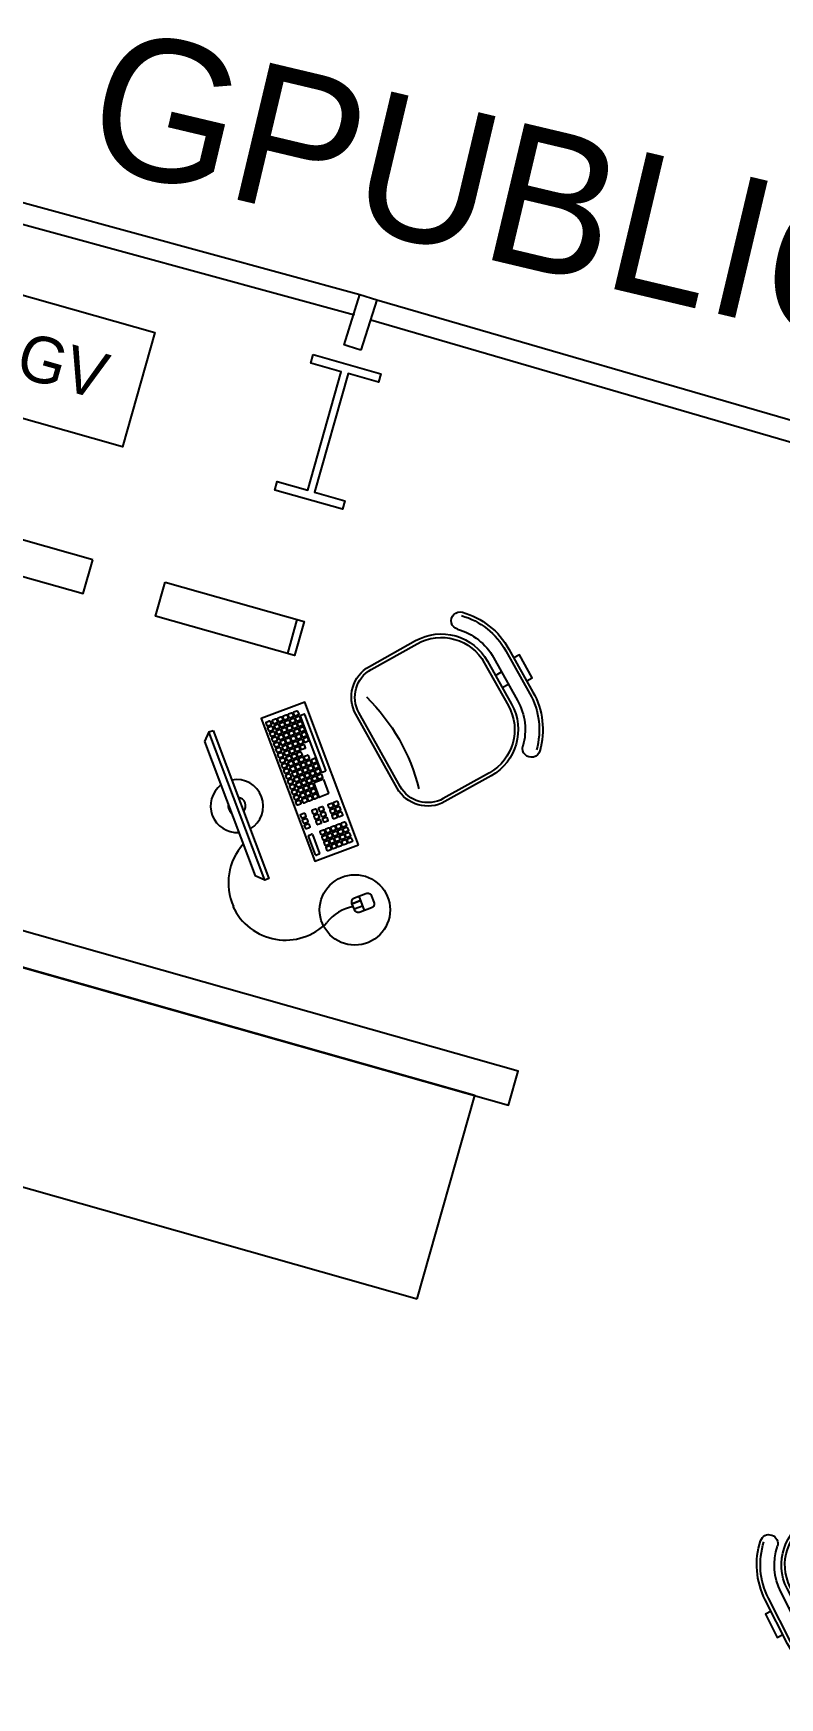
# Model space of a CAD drawing. Extents: x -1.7 to 87, y -33.6 to 19.
# Drawn here: x 38.847 to 40.967, y 10.394 to 15.122 of the extents above; entities that cross this region are included whole.
import ezdxf

# ---------------------------------------------------------------- set-up
doc = ezdxf.new("R2010")
doc.units = 0
for name, color, linetype in [('AR-ESQ', 2, 'Continuous'), ('AR-EST', 4, 'Continuous'), ('AR-MOB', 2, 'Continuous'), ('AR-TXT', 2, 'Continuous')]:
    doc.layers.add(name, color=color, linetype=linetype)
doc.styles.add('1-125', font='stylu.ttf', dxfattribs={"height": 0.2})

# ---------------------------------------------------------------- blocks, each defined once
blk = doc.blocks.new('CADEIRA-S')
at = {"color": 2}
for p, q in [((0.0718, 0.2686), (-0.0682, 0.2686)), ((0.0718, 0.2186), (-0.0682, 0.2186)), ((0.0718, 0.1986), (-0.0682, 0.1986)), ((-0.2182, 0.0486), (-0.2182, -0.1014)), ((0.2218, -0.1014), (0.2218, 0.0486)), ((-0.1182, -0.2014), (0.1218, -0.2014))]:
    blk.add_line(p, q, dxfattribs=at)
at = {"color": 1}
for p, q in [((0.0718, 0.2586), (-0.0682, 0.2586)), ((-0.0148, 0.1986), (-0.0149, 0.2186)), ((0.0252, 0.1986), (0.0251, 0.2186)), ((0.0718, 0.1886), (-0.0682, 0.1886)), ((-0.2082, 0.0486), (-0.2082, -0.1014)), ((0.2118, -0.1014), (0.2118, 0.0486)), ((-0.1182, -0.1914), (0.1218, -0.1914))]:
    blk.add_line(p, q, dxfattribs=at)
at = {"color": 2}
blk.add_lwpolyline([(-0.032, 0.2686), (-0.032, 0.2867), (0.0426, 0.2867), (0.0426, 0.2686)], dxfattribs=at)
for centre, radius, start, end in [((-0.0682, 0.0486), 0.22, 90, 135), ((0.0718, 0.0486), 0.22, 45, 90), ((-0.2061, 0.1864), 0.025, 135, 315), ((-0.0682, 0.0486), 0.15, 90, 180), ((-0.0682, 0.0486), 0.17, 90, 135), ((0.0718, 0.0486), 0.17, 45, 90), ((0.0718, 0.0486), 0.15, 0, 90), ((0.2097, 0.1864), 0.025, 225, 45), ((-0.1182, -0.1014), 0.1, 180, 270), ((0.1218, -0.1014), 0.1, 270, 0)]:
    blk.add_arc(centre, radius, start, end, dxfattribs=at)
at = {"color": 1}
for centre, radius, start, end in [((-0.0682, 0.0486), 0.21, 90, 135), ((0.0718, 0.0486), 0.21, 45, 90), ((-0.0682, 0.0486), 0.14, 90, 180), ((0.0718, 0.0486), 0.14, 0, 90), ((-0.1182, -0.1014), 0.09, 180, 270), ((-0.0052, -0.6823), 0.5534, 73.6911, 105.2491), ((0.1218, -0.1014), 0.09, 270, 0)]:
    blk.add_arc(centre, radius, start, end, dxfattribs=at)
blk = doc.blocks.new('CPU')
at = {"color": 1}
blk.add_line((1.1721, 1.0512), (1.1721, 0.9512), dxfattribs=at)
blk.add_lwpolyline([(0.7821, 0.9512), (1.1921, 0.9512), (1.1921, 1.0512), (0.7821, 1.0512)], close=True, dxfattribs=at)
blk = doc.blocks.new('estacao de trabalho 290 x 150')
at = {"color": 252}
for p, q in [((0.5718, 0.898), (0.5753, 0.9006)), ((0.681, 0.7663), (0.5804, 0.9024)), ((0.5808, 0.9046), (0.5882, 0.9101)), ((0.691, 0.7737), (0.5904, 0.9098)), ((0.6743, 0.7593), (0.6777, 0.7619)), ((0.6832, 0.7659), (0.6907, 0.7714)), ((0.6934, 0.6962), (0.669, 0.7293)), ((0.6693, 0.7315), (0.6898, 0.7467)), ((0.6921, 0.7463), (0.7165, 0.7132)), ((0.7162, 0.711), (0.6957, 0.6958)), ((0.7401, 0.6863), (0.7375, 0.6898)), ((0.7289, 0.5348), (0.6952, 0.5804)), ((0.6955, 0.5827), (0.7022, 0.5876)), ((0.7044, 0.5873), (0.7381, 0.5416)), ((0.7378, 0.5394), (0.7311, 0.5345))]:
    blk.add_line(p, q, dxfattribs=at)
at = {"color": 2}
for p, q in [((0.3423, 0.788), (0.3379, 0.7583)), ((0.3379, 0.7583), (0.5801, 0.4305)), ((0.6097, 0.426), (0.5801, 0.4305)), ((0.8666, 0.4291), (0.887, 0.4442)), ((0.887, 0.4442), (0.8666, 0.4291)), ((0.8758, 0.4167), (0.8962, 0.4318)), ((0.8789, 0.4551), (0.905, 0.4198))]:
    blk.add_line(p, q, dxfattribs=at)
for points in [[(0.8381, 0.5953), (0.5809, 0.9435), (0.4743, 0.8647), (0.7315, 0.5165)], [(-1.45, 0), (1.45, 0), (1.45, 0.1), (-1.45, 0.1)]]:
    blk.add_lwpolyline(points, close=True, dxfattribs=at)
at = {"color": 252}
for points in [[(0.546, 0.8988), (0.5529, 0.9039, -0.414214), (0.5556, 0.9035), (0.5607, 0.8966, -0.414214), (0.5603, 0.8939), (0.5533, 0.8888, -0.414214), (0.5507, 0.8892), (0.5456, 0.8962, -0.414214)], [(0.5588, 0.9083), (0.5658, 0.9134, -0.414214), (0.5684, 0.913), (0.5736, 0.9061, -0.414214), (0.5732, 0.9034), (0.5662, 0.8983, -0.414214), (0.5636, 0.8987), (0.5584, 0.9057, -0.414214)], [(0.5683, 0.8954), (0.5753, 0.9006, -0.414214), (0.5779, 0.9002), (0.5831, 0.8932, -0.414214), (0.5827, 0.8906), (0.5757, 0.8854, -0.414214), (0.5731, 0.8858), (0.5679, 0.8928, -0.414214)], [(0.4915, 0.8595), (0.4985, 0.8646, -0.414214), (0.5011, 0.8642), (0.5063, 0.8573, -0.414214), (0.5059, 0.8546), (0.4989, 0.8495, -0.414214), (0.4963, 0.8499), (0.4911, 0.8569, -0.414214)], [(0.501, 0.8466), (0.508, 0.8518, -0.414214), (0.5106, 0.8514), (0.5158, 0.8444, -0.414214), (0.5154, 0.8418), (0.5084, 0.8366, -0.414214), (0.5058, 0.837), (0.5006, 0.844, -0.414214)], [(0.5073, 0.8703), (0.5143, 0.8754, -0.414214), (0.5169, 0.875), (0.5221, 0.8681, -0.414214), (0.5217, 0.8654), (0.5147, 0.8603, -0.414214), (0.5121, 0.8607), (0.507, 0.8676, -0.414214)], [(0.5169, 0.8574), (0.5238, 0.8625, -0.414214), (0.5265, 0.8621), (0.5316, 0.8552, -0.414214), (0.5312, 0.8525), (0.5242, 0.8474, -0.414214), (0.5216, 0.8478), (0.5165, 0.8548, -0.414214)], [(0.5202, 0.8798), (0.5272, 0.8849, -0.414214), (0.5298, 0.8845), (0.535, 0.8776, -0.414214), (0.5346, 0.8749), (0.5276, 0.8698, -0.414214), (0.525, 0.8702), (0.5198, 0.8771, -0.414214)], [(0.5297, 0.8669), (0.5367, 0.8721, -0.414214), (0.5393, 0.8717), (0.5445, 0.8647, -0.414214), (0.5441, 0.8621), (0.5371, 0.8569, -0.414214), (0.5345, 0.8573), (0.5293, 0.8643, -0.414214)], [(0.5331, 0.8893), (0.54, 0.8944, -0.414214), (0.5427, 0.894), (0.5478, 0.8871, -0.414214), (0.5474, 0.8844), (0.5405, 0.8793, -0.414214), (0.5378, 0.8797), (0.5327, 0.8866, -0.414214)], [(0.5392, 0.854), (0.5462, 0.8592, -0.414214), (0.5488, 0.8588), (0.554, 0.8518, -0.414214), (0.5536, 0.8492), (0.5466, 0.844, -0.414214), (0.544, 0.8444), (0.5388, 0.8514, -0.414214)], [(0.5426, 0.8764), (0.5495, 0.8816, -0.414214), (0.5522, 0.8812), (0.5573, 0.8742, -0.414214), (0.5569, 0.8716), (0.55, 0.8664, -0.414214), (0.5473, 0.8668), (0.5422, 0.8738, -0.414214)], [(0.5521, 0.8636), (0.5591, 0.8687, -0.414214), (0.5617, 0.8683), (0.5668, 0.8613, -0.414214), (0.5664, 0.8587), (0.5595, 0.8536, -0.414214), (0.5568, 0.8539), (0.5517, 0.8609, -0.414214)], [(0.5555, 0.8859), (0.5624, 0.8911, -0.414214), (0.5651, 0.8907), (0.5702, 0.8837, -0.414214), (0.5698, 0.8811), (0.5629, 0.8759, -0.414214), (0.5602, 0.8763), (0.5551, 0.8833, -0.414214)], [(0.5616, 0.8507), (0.5686, 0.8558, -0.414214), (0.5712, 0.8554), (0.5763, 0.8485, -0.414214), (0.5759, 0.8458), (0.569, 0.8407, -0.414214), (0.5663, 0.8411), (0.5612, 0.848, -0.414214)], [(0.565, 0.8731), (0.5719, 0.8782, -0.414214), (0.5746, 0.8778), (0.5797, 0.8708, -0.414214), (0.5793, 0.8682), (0.5724, 0.8631, -0.414214), (0.5697, 0.8635), (0.5646, 0.8704, -0.414214)], [(0.5745, 0.8602), (0.5814, 0.8653, -0.414214), (0.5841, 0.8649), (0.5892, 0.858, -0.414214), (0.5888, 0.8553), (0.5819, 0.8502, -0.414214), (0.5792, 0.8506), (0.5741, 0.8575, -0.414214)], [(0.5778, 0.8826), (0.5848, 0.8877, -0.414214), (0.5874, 0.8873), (0.5926, 0.8804, -0.414214), (0.5922, 0.8777), (0.5852, 0.8726, -0.414214), (0.5826, 0.873), (0.5774, 0.8799, -0.414214)], [(0.584, 0.8473), (0.5909, 0.8525, -0.414214), (0.5936, 0.8521), (0.5987, 0.8451, -0.414214), (0.5983, 0.8425), (0.5914, 0.8373, -0.414214), (0.5887, 0.8377), (0.5836, 0.8447, -0.414214)], [(0.5873, 0.8697), (0.5943, 0.8748, -0.414214), (0.5969, 0.8744), (0.6021, 0.8675, -0.414214), (0.6017, 0.8648), (0.5947, 0.8597, -0.414214), (0.5921, 0.8601), (0.5869, 0.8671, -0.414214)], [(0.5969, 0.8568), (0.6038, 0.862, -0.414214), (0.6065, 0.8616), (0.6116, 0.8546, -0.414214), (0.6112, 0.852), (0.6042, 0.8468, -0.414214), (0.6016, 0.8472), (0.5965, 0.8542, -0.414214)], [(0.5105, 0.8338), (0.5175, 0.8389, -0.414214), (0.5201, 0.8385), (0.5253, 0.8315, -0.414214), (0.5249, 0.8289), (0.5179, 0.8238, -0.414214), (0.5153, 0.8242), (0.5101, 0.8311, -0.414214)], [(0.52, 0.8209), (0.527, 0.826, -0.414214), (0.5296, 0.8256), (0.5348, 0.8187, -0.414214), (0.5344, 0.816), (0.5274, 0.8109, -0.414214), (0.5248, 0.8113), (0.5196, 0.8182, -0.414214)], [(0.5264, 0.8445), (0.5333, 0.8497, -0.414214), (0.536, 0.8493), (0.5411, 0.8423, -0.414214), (0.5407, 0.8397), (0.5338, 0.8345, -0.414214), (0.5311, 0.8349), (0.526, 0.8419, -0.414214)], [(0.5295, 0.808), (0.5365, 0.8132, -0.414214), (0.5391, 0.8128), (0.5443, 0.8058, -0.414214), (0.5439, 0.8032), (0.5369, 0.798, -0.414214), (0.5343, 0.7984), (0.5292, 0.8054, -0.414214)], [(0.5359, 0.8317), (0.5428, 0.8368, -0.414214), (0.5455, 0.8364), (0.5506, 0.8295, -0.414214), (0.5502, 0.8268), (0.5433, 0.8217, -0.414214), (0.5406, 0.8221), (0.5355, 0.829, -0.414214)], [(0.5454, 0.8188), (0.5523, 0.8239, -0.414214), (0.555, 0.8235), (0.5601, 0.8166, -0.414214), (0.5597, 0.8139), (0.5528, 0.8088, -0.414214), (0.5501, 0.8092), (0.545, 0.8162, -0.414214)], [(0.5487, 0.8412), (0.5557, 0.8463, -0.414214), (0.5583, 0.8459), (0.5635, 0.839, -0.414214), (0.5631, 0.8363), (0.5561, 0.8312, -0.414214), (0.5535, 0.8316), (0.5483, 0.8385, -0.414214)], [(0.5549, 0.8059), (0.5618, 0.8111, -0.414214), (0.5645, 0.8107), (0.5696, 0.8037, -0.414214), (0.5692, 0.8011), (0.5623, 0.7959, -0.414214), (0.5596, 0.7963), (0.5545, 0.8033, -0.414214)], [(0.5582, 0.8283), (0.5652, 0.8334, -0.414214), (0.5678, 0.833), (0.573, 0.8261, -0.414214), (0.5726, 0.8234), (0.5656, 0.8183, -0.414214), (0.563, 0.8187), (0.5578, 0.8257, -0.414214)], [(0.5678, 0.8154), (0.5747, 0.8206, -0.414214), (0.5774, 0.8202), (0.5825, 0.8132, -0.414214), (0.5821, 0.8106), (0.5751, 0.8054, -0.414214), (0.5725, 0.8058), (0.5674, 0.8128, -0.414214)], [(0.5711, 0.8378), (0.5781, 0.843, -0.414214), (0.5807, 0.8426), (0.5859, 0.8356, -0.414214), (0.5855, 0.833), (0.5785, 0.8278, -0.414214), (0.5759, 0.8282), (0.5707, 0.8352, -0.414214)], [(0.5773, 0.8026), (0.5842, 0.8077, -0.414214), (0.5869, 0.8073), (0.592, 0.8004, -0.414214), (0.5916, 0.7977), (0.5846, 0.7926, -0.414214), (0.582, 0.793), (0.5769, 0.7999, -0.414214)], [(0.5806, 0.8249), (0.5876, 0.8301, -0.414214), (0.5902, 0.8297), (0.5954, 0.8227, -0.414214), (0.595, 0.8201), (0.588, 0.8149, -0.414214), (0.5854, 0.8153), (0.5802, 0.8223, -0.414214)], [(0.5901, 0.8121), (0.5971, 0.8172, -0.414214), (0.5997, 0.8168), (0.6049, 0.8099, -0.414214), (0.6045, 0.8072), (0.5975, 0.8021, -0.414214), (0.5949, 0.8025), (0.5897, 0.8094, -0.414214)], [(0.5935, 0.8345), (0.6004, 0.8396, -0.414214), (0.6031, 0.8392), (0.6082, 0.8322, -0.414214), (0.6078, 0.8296), (0.6009, 0.8245, -0.414214), (0.5982, 0.8249), (0.5931, 0.8318, -0.414214)], [(0.5996, 0.7992), (0.6066, 0.8043, -0.414214), (0.6092, 0.8039), (0.6144, 0.797, -0.414214), (0.614, 0.7943), (0.607, 0.7892, -0.414214), (0.6044, 0.7896), (0.5992, 0.7966, -0.414214)], [(0.603, 0.8216), (0.61, 0.8267, -0.414214), (0.6126, 0.8263), (0.6177, 0.8194, -0.414214), (0.6173, 0.8167), (0.6104, 0.8116, -0.414214), (0.6077, 0.812), (0.6026, 0.8189, -0.414214)], [(0.6064, 0.844), (0.6133, 0.8491, -0.414214), (0.616, 0.8487), (0.6211, 0.8417, -0.414214), (0.6207, 0.8391), (0.6137, 0.834, -0.414214), (0.6111, 0.8344), (0.606, 0.8413, -0.414214)], [(0.5391, 0.7952), (0.546, 0.8003, -0.414214), (0.5487, 0.7999), (0.5538, 0.7929, -0.414214), (0.5534, 0.7903), (0.5464, 0.7852, -0.414214), (0.5438, 0.7856), (0.5387, 0.7925, -0.414214)], [(0.5486, 0.7823), (0.5555, 0.7874, -0.414214), (0.5582, 0.787), (0.5633, 0.7801, -0.414214), (0.5629, 0.7774), (0.556, 0.7723, -0.414214), (0.5533, 0.7727), (0.5482, 0.7796, -0.414214)], [(0.5581, 0.7694), (0.565, 0.7746, -0.414214), (0.5677, 0.7742), (0.5728, 0.7672, -0.414214), (0.5724, 0.7646), (0.5655, 0.7594, -0.414214), (0.5628, 0.7598), (0.5577, 0.7668, -0.414214)], [(0.5644, 0.7931), (0.5713, 0.7982, -0.414214), (0.574, 0.7978), (0.5791, 0.7908, -0.414214), (0.5787, 0.7882), (0.5718, 0.7831, -0.414214), (0.5691, 0.7835), (0.564, 0.7904, -0.414214)], [(0.5676, 0.7566), (0.5745, 0.7617, -0.414214), (0.5772, 0.7613), (0.5823, 0.7543, -0.414214), (0.5819, 0.7517), (0.575, 0.7465, -0.414214), (0.5723, 0.7469), (0.5672, 0.7539, -0.414214)], [(0.5739, 0.7802), (0.5809, 0.7853, -0.414214), (0.5835, 0.7849), (0.5886, 0.778, -0.414214), (0.5882, 0.7753), (0.5813, 0.7702, -0.414214), (0.5786, 0.7706), (0.5735, 0.7775, -0.414214)], [(0.5834, 0.7673), (0.5904, 0.7725, -0.414214), (0.593, 0.7721), (0.5981, 0.7651, -0.414214), (0.5977, 0.7625), (0.5908, 0.7573, -0.414214), (0.5881, 0.7577), (0.583, 0.7647, -0.414214)], [(0.5868, 0.7897), (0.5937, 0.7948, -0.414214), (0.5964, 0.7944), (0.6015, 0.7875, -0.414214), (0.6011, 0.7848), (0.5942, 0.7797, -0.414214), (0.5915, 0.7801), (0.5864, 0.7871, -0.414214)], [(0.5929, 0.7545), (0.5999, 0.7596, -0.414214), (0.6025, 0.7592), (0.6077, 0.7522, -0.414214), (0.6073, 0.7496), (0.6003, 0.7445, -0.414214), (0.5977, 0.7449), (0.5925, 0.7518, -0.414214)], [(0.5963, 0.7768), (0.6032, 0.782, -0.414214), (0.6059, 0.7816), (0.611, 0.7746, -0.414214), (0.6106, 0.772), (0.6037, 0.7668, -0.414214), (0.601, 0.7672), (0.5959, 0.7742, -0.414214)], [(0.6058, 0.764), (0.6127, 0.7691, -0.414214), (0.6154, 0.7687), (0.6205, 0.7617, -0.414214), (0.6201, 0.7591), (0.6132, 0.754, -0.414214), (0.6105, 0.7544), (0.6054, 0.7613, -0.414214)], [(0.6091, 0.7863), (0.6161, 0.7915, -0.414214), (0.6187, 0.7911), (0.6239, 0.7841, -0.414214), (0.6235, 0.7815), (0.6165, 0.7763, -0.414214), (0.6139, 0.7767), (0.6087, 0.7837, -0.414214)], [(0.6153, 0.7511), (0.6222, 0.7562, -0.414214), (0.6249, 0.7558), (0.63, 0.7489, -0.414214), (0.6296, 0.7462), (0.6227, 0.7411, -0.414214), (0.62, 0.7415), (0.6149, 0.7484, -0.414214)], [(0.6187, 0.7735), (0.6256, 0.7786, -0.414214), (0.6283, 0.7782), (0.6334, 0.7713, -0.414214), (0.633, 0.7686), (0.626, 0.7635, -0.414214), (0.6234, 0.7639), (0.6183, 0.7708, -0.414214)], [(0.622, 0.7958), (0.629, 0.801, -0.414214), (0.6316, 0.8006), (0.6368, 0.7936, -0.414214), (0.6364, 0.791), (0.6294, 0.7858, -0.414214), (0.6268, 0.7862), (0.6216, 0.7932, -0.414214)], [(0.6282, 0.7606), (0.6351, 0.7657, -0.414214), (0.6378, 0.7653), (0.6429, 0.7584, -0.414214), (0.6425, 0.7557), (0.6355, 0.7506, -0.414214), (0.6329, 0.751), (0.6278, 0.758, -0.414214)], [(0.6315, 0.783), (0.6385, 0.7881, -0.414214), (0.6411, 0.7877), (0.6463, 0.7808, -0.414214), (0.6459, 0.7781), (0.6389, 0.773, -0.414214), (0.6363, 0.7734), (0.6311, 0.7803, -0.414214)], [(0.641, 0.7701), (0.648, 0.7752, -0.414214), (0.6506, 0.7748), (0.6558, 0.7679, -0.414214), (0.6554, 0.7652), (0.6484, 0.7601, -0.414214), (0.6458, 0.7605), (0.6406, 0.7675, -0.414214)], [(0.6444, 0.7925), (0.6513, 0.7976, -0.414214), (0.654, 0.7972), (0.6591, 0.7903, -0.414214), (0.6587, 0.7876), (0.6518, 0.7825, -0.414214), (0.6491, 0.7829), (0.644, 0.7898, -0.414214)], [(0.6505, 0.7572), (0.6575, 0.7624, -0.414214), (0.6601, 0.762), (0.6653, 0.755, -0.414214), (0.6649, 0.7524), (0.6579, 0.7472, -0.414214), (0.6553, 0.7476), (0.6501, 0.7546, -0.414214)], [(0.6539, 0.7796), (0.6608, 0.7848, -0.414214), (0.6635, 0.7844), (0.6686, 0.7774, -0.414214), (0.6682, 0.7748), (0.6613, 0.7696, -0.414214), (0.6586, 0.77), (0.6535, 0.777, -0.414214)], [(0.6634, 0.7667), (0.6704, 0.7719, -0.414214), (0.673, 0.7715), (0.6781, 0.7645, -0.414214), (0.6777, 0.7619), (0.6708, 0.7567, -0.414214), (0.6681, 0.7571), (0.663, 0.7641, -0.414214)], [(0.6729, 0.7539), (0.6799, 0.759, -0.414214), (0.6825, 0.7586), (0.6877, 0.7517, -0.414214), (0.6873, 0.749), (0.6803, 0.7439, -0.414214), (0.6777, 0.7443), (0.6725, 0.7512, -0.414214)], [(0.5771, 0.7437), (0.584, 0.7488, -0.414214), (0.5867, 0.7484), (0.5918, 0.7415, -0.414214), (0.5914, 0.7388), (0.5845, 0.7337, -0.414214), (0.5818, 0.7341), (0.5767, 0.741, -0.414214)], [(0.5866, 0.7308), (0.5935, 0.7359, -0.414214), (0.5962, 0.7356), (0.6013, 0.7286, -0.414214), (0.6009, 0.7259), (0.594, 0.7208, -0.414214), (0.5913, 0.7212), (0.5862, 0.7282, -0.414214)], [(0.5961, 0.7179), (0.6031, 0.7231, -0.414214), (0.6057, 0.7227), (0.6108, 0.7157, -0.414214), (0.6104, 0.7131), (0.6035, 0.7079, -0.414214), (0.6008, 0.7083), (0.5957, 0.7153, -0.414214)], [(0.6024, 0.7416), (0.6094, 0.7467, -0.414214), (0.612, 0.7463), (0.6172, 0.7394, -0.414214), (0.6168, 0.7367), (0.6098, 0.7316, -0.414214), (0.6072, 0.732), (0.602, 0.7389, -0.414214)], [(0.6056, 0.7051), (0.6126, 0.7102, -0.414214), (0.6152, 0.7098), (0.6203, 0.7029, -0.414214), (0.6199, 0.7002), (0.613, 0.6951, -0.414214), (0.6103, 0.6955), (0.6052, 0.7024, -0.414214)], [(0.6119, 0.7287), (0.6189, 0.7339, -0.414214), (0.6215, 0.7335), (0.6267, 0.7265, -0.414214), (0.6263, 0.7239), (0.6193, 0.7187, -0.414214), (0.6167, 0.7191), (0.6115, 0.7261, -0.414214)], [(0.6214, 0.7158), (0.6284, 0.721, -0.414214), (0.631, 0.7206), (0.6362, 0.7136, -0.414214), (0.6358, 0.711), (0.6288, 0.7058, -0.414214), (0.6262, 0.7062), (0.621, 0.7132, -0.414214)], [(0.6248, 0.7382), (0.6317, 0.7434, -0.414214), (0.6344, 0.743), (0.6395, 0.736, -0.414214), (0.6391, 0.7334), (0.6322, 0.7282, -0.414214), (0.6295, 0.7286), (0.6244, 0.7356, -0.414214)], [(0.6343, 0.7254), (0.6413, 0.7305, -0.414214), (0.6439, 0.7301), (0.649, 0.7231, -0.414214), (0.6486, 0.7205), (0.6417, 0.7154, -0.414214), (0.639, 0.7158), (0.6339, 0.7227, -0.414214)], [(0.6377, 0.7477), (0.6446, 0.7529, -0.414214), (0.6473, 0.7525), (0.6524, 0.7455, -0.414214), (0.652, 0.7429), (0.6451, 0.7377, -0.414214), (0.6424, 0.7381), (0.6373, 0.7451, -0.414214)], [(0.6438, 0.7125), (0.6508, 0.7176, -0.414214), (0.6534, 0.7172), (0.6586, 0.7103, -0.414214), (0.6582, 0.7076), (0.6512, 0.7025, -0.414214), (0.6486, 0.7029), (0.6434, 0.7098, -0.414214)], [(0.6472, 0.7349), (0.6541, 0.74, -0.414214), (0.6568, 0.7396), (0.6619, 0.7326, -0.414214), (0.6615, 0.73), (0.6546, 0.7249, -0.414214), (0.6519, 0.7253), (0.6468, 0.7322, -0.414214)], [(0.6567, 0.722), (0.6636, 0.7271, -0.414214), (0.6663, 0.7267), (0.6714, 0.7198, -0.414214), (0.671, 0.7171), (0.6641, 0.712, -0.414214), (0.6614, 0.7124), (0.6563, 0.7193, -0.414214)], [(0.66, 0.7444), (0.667, 0.7495, -0.414214), (0.6696, 0.7491), (0.6748, 0.7422, -0.414214), (0.6744, 0.7395), (0.6674, 0.7344, -0.414214), (0.6648, 0.7348), (0.6596, 0.7417, -0.414214)], [(0.6662, 0.7091), (0.6731, 0.7143, -0.414214), (0.6758, 0.7139), (0.6809, 0.7069, -0.414214), (0.6805, 0.7043), (0.6736, 0.6991, -0.414214), (0.6709, 0.6995), (0.6658, 0.7065, -0.414214)], [(0.6151, 0.6922), (0.6221, 0.6973, -0.414214), (0.6247, 0.6969), (0.6299, 0.69, -0.414214), (0.6295, 0.6873), (0.6225, 0.6822, -0.414214), (0.6199, 0.6826), (0.6147, 0.6896, -0.414214)], [(0.6246, 0.6793), (0.6316, 0.6845, -0.414214), (0.6342, 0.6841), (0.6394, 0.6771, -0.414214), (0.639, 0.6745), (0.632, 0.6693, -0.414214), (0.6294, 0.6697), (0.6242, 0.6767, -0.414214)], [(0.6309, 0.703), (0.6379, 0.7081, -0.414214), (0.6405, 0.7077), (0.6457, 0.7008, -0.414214), (0.6453, 0.6981), (0.6383, 0.693, -0.414214), (0.6357, 0.6934), (0.6305, 0.7003, -0.414214)], [(0.6341, 0.6665), (0.6411, 0.6716, -0.414214), (0.6437, 0.6712), (0.6489, 0.6643, -0.414214), (0.6485, 0.6616), (0.6415, 0.6565, -0.414214), (0.6389, 0.6569), (0.6337, 0.6638, -0.414214)], [(0.6405, 0.6901), (0.6474, 0.6952, -0.414214), (0.65, 0.6948), (0.6552, 0.6879, -0.414214), (0.6548, 0.6852), (0.6478, 0.6801, -0.414214), (0.6452, 0.6805), (0.6401, 0.6875, -0.414214)], [(0.65, 0.6772), (0.6569, 0.6824, -0.414214), (0.6596, 0.682), (0.6647, 0.675, -0.414214), (0.6643, 0.6724), (0.6573, 0.6672, -0.414214), (0.6547, 0.6676), (0.6496, 0.6746, -0.414214)], [(0.6533, 0.6996), (0.6603, 0.7048, -0.414214), (0.6629, 0.7044), (0.6681, 0.6974, -0.414214), (0.6677, 0.6948), (0.6607, 0.6896, -0.414214), (0.6581, 0.69), (0.6529, 0.697, -0.414214)], [(0.6628, 0.6867), (0.6698, 0.6919, -0.414214), (0.6724, 0.6915), (0.6776, 0.6845, -0.414214), (0.6772, 0.6819), (0.6702, 0.6767, -0.414214), (0.6676, 0.6771), (0.6624, 0.6841, -0.414214)], [(0.6757, 0.6963), (0.6826, 0.7014, -0.414214), (0.6853, 0.701), (0.6904, 0.694, -0.414214), (0.69, 0.6914), (0.6831, 0.6863, -0.414214), (0.6804, 0.6867), (0.6753, 0.6936, -0.414214)], [(0.7021, 0.6664), (0.7091, 0.6715, -0.414214), (0.7117, 0.6711), (0.7169, 0.6641, -0.414214), (0.7165, 0.6615), (0.7095, 0.6564, -0.414214), (0.7069, 0.6568), (0.7017, 0.6637, -0.414214)], [(0.725, 0.6829), (0.732, 0.6881, -0.414214), (0.7346, 0.6877), (0.7398, 0.6807, -0.414214), (0.7394, 0.6781), (0.7324, 0.6729, -0.414214), (0.7298, 0.6733), (0.7246, 0.6803, -0.414214)], [(0.7345, 0.6701), (0.7415, 0.6752, -0.414214), (0.7441, 0.6748), (0.7493, 0.6678, -0.414214), (0.7489, 0.6652), (0.7419, 0.6601, -0.414214), (0.7393, 0.6605), (0.7341, 0.6674, -0.414214)], [(0.7379, 0.6924), (0.7448, 0.6976, -0.414214), (0.7475, 0.6972), (0.7526, 0.6902, -0.414214), (0.7522, 0.6876), (0.7453, 0.6824, -0.414214), (0.7426, 0.6828), (0.7375, 0.6898, -0.414214)], [(0.744, 0.6572), (0.751, 0.6623, -0.414214), (0.7536, 0.6619), (0.7588, 0.655, -0.414214), (0.7584, 0.6523), (0.7514, 0.6472, -0.414214), (0.7488, 0.6476), (0.7436, 0.6545, -0.414214)], [(0.7474, 0.6796), (0.7544, 0.6847, -0.414214), (0.757, 0.6843), (0.7621, 0.6773, -0.414214), (0.7617, 0.6747), (0.7548, 0.6696, -0.414214), (0.7521, 0.67), (0.747, 0.6769, -0.414214)], [(0.7569, 0.6667), (0.7639, 0.6718, -0.414214), (0.7665, 0.6714), (0.7716, 0.6645, -0.414214), (0.7713, 0.6618), (0.7643, 0.6567, -0.414214), (0.7617, 0.6571), (0.7565, 0.664, -0.414214)], [(0.6575, 0.6343), (0.6645, 0.6395, -0.414214), (0.6671, 0.6391), (0.6723, 0.6321, -0.414214), (0.6719, 0.6295), (0.6649, 0.6243, -0.414214), (0.6623, 0.6247), (0.6571, 0.6317, -0.414214)], [(0.667, 0.6215), (0.674, 0.6266, -0.414214), (0.6766, 0.6262), (0.6818, 0.6192, -0.414214), (0.6814, 0.6166), (0.6744, 0.6115, -0.414214), (0.6718, 0.6119), (0.6666, 0.6188, -0.414214)], [(0.6857, 0.6548), (0.6927, 0.6599, -0.414214), (0.6953, 0.6595), (0.7004, 0.6525, -0.414214), (0.7, 0.6499), (0.6931, 0.6448, -0.414214), (0.6904, 0.6451), (0.6853, 0.6521, -0.414214)], [(0.6952, 0.6419), (0.7022, 0.647, -0.414214), (0.7048, 0.6466), (0.7099, 0.6397, -0.414214), (0.7095, 0.637), (0.7026, 0.6319, -0.414214), (0.6999, 0.6323), (0.6948, 0.6392, -0.414214)], [(0.7047, 0.629), (0.7117, 0.6342, -0.414214), (0.7143, 0.6338), (0.7195, 0.6268, -0.414214), (0.7191, 0.6242), (0.7121, 0.619, -0.414214), (0.7095, 0.6194), (0.7043, 0.6264, -0.414214)], [(0.7116, 0.6535), (0.7186, 0.6586, -0.414214), (0.7212, 0.6582), (0.7264, 0.6513, -0.414214), (0.726, 0.6486), (0.719, 0.6435, -0.414214), (0.7164, 0.6439), (0.7112, 0.6508, -0.414214)], [(0.7211, 0.6406), (0.7281, 0.6458, -0.414214), (0.7307, 0.6454), (0.7359, 0.6384, -0.414214), (0.7355, 0.6358), (0.7285, 0.6306, -0.414214), (0.7259, 0.631), (0.7207, 0.638, -0.414214)], [(0.7366, 0.6133), (0.7436, 0.6185, -0.414214), (0.7462, 0.6181), (0.7514, 0.6111, -0.414214), (0.751, 0.6085), (0.744, 0.6033, -0.414214), (0.7414, 0.6037), (0.7362, 0.6107, -0.414214)], [(0.7495, 0.6228), (0.7564, 0.628, -0.414214), (0.7591, 0.6276), (0.7642, 0.6206, -0.414214), (0.7638, 0.618), (0.7569, 0.6128, -0.414214), (0.7542, 0.6132), (0.7491, 0.6202, -0.414214)], [(0.759, 0.61), (0.766, 0.6151, -0.414214), (0.7686, 0.6147), (0.7737, 0.6077, -0.414214), (0.7733, 0.6051), (0.7664, 0.6, -0.414214), (0.7637, 0.6004), (0.7586, 0.6073, -0.414214)], [(0.7624, 0.6323), (0.7693, 0.6375, -0.414214), (0.772, 0.6371), (0.7771, 0.6301, -0.414214), (0.7767, 0.6275), (0.7698, 0.6223, -0.414214), (0.7671, 0.6227), (0.762, 0.6297, -0.414214)], [(0.7719, 0.6195), (0.7788, 0.6246, -0.414214), (0.7815, 0.6242), (0.7866, 0.6173, -0.414214), (0.7862, 0.6146), (0.7793, 0.6095, -0.414214), (0.7766, 0.6099), (0.7715, 0.6168, -0.414214)], [(0.7752, 0.6418), (0.7822, 0.647, -0.414214), (0.7848, 0.6466), (0.79, 0.6396, -0.414214), (0.7896, 0.637), (0.7826, 0.6318, -0.414214), (0.78, 0.6322), (0.7748, 0.6392, -0.414214)], [(0.7847, 0.629), (0.7917, 0.6341, -0.414214), (0.7943, 0.6337), (0.7995, 0.6268, -0.414214), (0.7991, 0.6241), (0.7921, 0.619, -0.414214), (0.7895, 0.6194), (0.7843, 0.6263, -0.414214)], [(0.7942, 0.6161), (0.8012, 0.6212, -0.414214), (0.8038, 0.6208), (0.809, 0.6139, -0.414214), (0.8086, 0.6112), (0.8016, 0.6061, -0.414214), (0.799, 0.6065), (0.7938, 0.6135, -0.414214)], [(0.6766, 0.6086), (0.6835, 0.6137, -0.414214), (0.6862, 0.6133), (0.6913, 0.6064, -0.414214), (0.6909, 0.6037), (0.6839, 0.5986, -0.414214), (0.6813, 0.599), (0.6762, 0.6059, -0.414214)], [(0.7238, 0.6038), (0.7307, 0.609, -0.414214), (0.7334, 0.6086), (0.7385, 0.6016, -0.414214), (0.7381, 0.599), (0.7311, 0.5938, -0.414214), (0.7285, 0.5942), (0.7234, 0.6012, -0.414214)], [(0.7333, 0.5909), (0.7402, 0.5961, -0.414214), (0.7429, 0.5957), (0.748, 0.5887, -0.414214), (0.7476, 0.5861), (0.7407, 0.5809, -0.414214), (0.738, 0.5813), (0.7329, 0.5883, -0.414214)], [(0.7428, 0.5781), (0.7497, 0.5832, -0.414214), (0.7524, 0.5828), (0.7575, 0.5759, -0.414214), (0.7571, 0.5732), (0.7502, 0.5681, -0.414214), (0.7475, 0.5685), (0.7424, 0.5754, -0.414214)], [(0.7461, 0.6005), (0.7531, 0.6056, -0.414214), (0.7557, 0.6052), (0.7609, 0.5982, -0.414214), (0.7605, 0.5956), (0.7535, 0.5905, -0.414214), (0.7509, 0.5909), (0.7457, 0.5978, -0.414214)], [(0.7523, 0.5652), (0.7592, 0.5703, -0.414214), (0.7619, 0.5699), (0.767, 0.563, -0.414214), (0.7666, 0.5603), (0.7597, 0.5552, -0.414214), (0.757, 0.5556), (0.7519, 0.5626, -0.414214)], [(0.7556, 0.5876), (0.7626, 0.5927, -0.414214), (0.7652, 0.5923), (0.7704, 0.5854, -0.414214), (0.77, 0.5827), (0.763, 0.5776, -0.414214), (0.7604, 0.578), (0.7552, 0.5849, -0.414214)], [(0.7651, 0.5747), (0.7721, 0.5799, -0.414214), (0.7747, 0.5795), (0.7799, 0.5725, -0.414214), (0.7795, 0.5699), (0.7725, 0.5647, -0.414214), (0.7699, 0.5651), (0.7647, 0.5721, -0.414214)], [(0.7685, 0.5971), (0.7755, 0.6022, -0.414214), (0.7781, 0.6018), (0.7832, 0.5949, -0.414214), (0.7828, 0.5922), (0.7759, 0.5871, -0.414214), (0.7732, 0.5875), (0.7681, 0.5944, -0.414214)], [(0.778, 0.5842), (0.785, 0.5894, -0.414214), (0.7876, 0.589), (0.7928, 0.582, -0.414214), (0.7924, 0.5794), (0.7854, 0.5742, -0.414214), (0.7828, 0.5746), (0.7776, 0.5816, -0.414214)], [(0.7814, 0.6066), (0.7883, 0.6117, -0.414214), (0.791, 0.6113), (0.7961, 0.6044, -0.414214), (0.7957, 0.6017), (0.7888, 0.5966, -0.414214), (0.7861, 0.597), (0.781, 0.604, -0.414214)], [(0.7909, 0.5937), (0.7978, 0.5989, -0.414214), (0.8005, 0.5985), (0.8056, 0.5915, -0.414214), (0.8052, 0.5889), (0.7983, 0.5837, -0.414214), (0.7956, 0.5841), (0.7905, 0.5911, -0.414214)], [(0.8038, 0.6032), (0.8107, 0.6084, -0.414214), (0.8134, 0.608), (0.8185, 0.601, -0.414214), (0.8181, 0.5984), (0.8111, 0.5932, -0.414214), (0.8085, 0.5936), (0.8034, 0.6006, -0.414214)]]:
    blk.add_lwpolyline(points, format="xyb", close=True, dxfattribs=at)
at = {"color": 1}
blk.add_lwpolyline([(0.3524, 0.7954), (0.6198, 0.4335), (0.6097, 0.426), (0.3423, 0.788)], close=True, dxfattribs=at)
at = {"color": 2}
blk.add_lwpolyline([(0.925, 0.4502, -0.414214), (0.9224, 0.4327), (0.8947, 0.4122, -0.414214), (0.8772, 0.4148), (0.8659, 0.43, -0.414214), (0.8686, 0.4475), (0.8963, 0.468, -0.414214), (0.9138, 0.4654)], format="xyb", close=True, dxfattribs=at)
at = {"color": 1}
blk.add_circle((0.8788, 0.4144), 0.1, dxfattribs=at)
at = {"color": 252}
for centre, start, end in [((0.5817, 0.9033), 126.456, 216.456), ((0.5891, 0.9088), 36.456, 126.456), ((0.6823, 0.7672), 216.456, 306.456), ((0.6897, 0.7727), 306.456, 36.456), ((0.6703, 0.7302), 126.456, 216.456), ((0.6908, 0.7454), 36.456, 126.456), ((0.7153, 0.7123), 306.456, 36.456), ((0.6947, 0.6971), 216.456, 306.456), ((0.6965, 0.5814), 126.456, 216.456), ((0.7031, 0.5863), 36.456, 126.456), ((0.7302, 0.5358), 216.456, 306.456), ((0.7368, 0.5407), 306.456, 36.456)]:
    blk.add_arc(centre, 0.0016, start, end, dxfattribs=at)
at = {"color": 1}
for radius, start, end in [(0.075, 316.0501, 116.862), (0.075, 142.886, 290.0261), (0.025, 336.456, 96.456), (0.025, 184.508, 248.4041)]:
    blk.add_arc((0.476, 0.607), radius, start, end, dxfattribs=at)
at = {"color": 2}
for centre, radius, start, end in [((0.6697, 0.4348), 0.1637, 153.5955, 219.8736), ((0.9266, 0.3121), 0.1233, 116.5016, 158.0859), ((0.6679, 0.436), 0.164, 220.341, 331.6287)]:
    blk.add_arc(centre, radius, start, end, dxfattribs=at)
at = {"extrusion": (0, 0, -1), "xscale": -1, "zscale": -1, "rotation": 314.9999999999914}
blk.add_blockref('CADEIRA-S', (0.9586, 1.0061), dxfattribs=at)
at = {"extrusion": (0, 0, -1), "zscale": -1, "rotation": 45.00000000000864}
blk.add_blockref('CADEIRA-S', (-0.9586, 1.0061), dxfattribs=at)
at = {"rotation": 180.0250248330859}
blk.add_blockref('CPU', (0.6734, 2.1201), dxfattribs=at)
at = {"xscale": -1, "rotation": 179.974975166914}
blk.add_blockref('CPU', (-0.675, 2.115), dxfattribs=at)
blk = doc.blocks.new('gaveteiro')
at = {"color": 2}
blk.add_lwpolyline([(-0.21, 0.3375), (0.21, 0.3375), (0.21, 0), (-0.21, 0)], close=True, dxfattribs=at)
blk.add_text('GV', height=0.13125, dxfattribs=at).set_placement((-0.1427, 0.1105))

msp = doc.modelspace()

# ---------------------------------------------------------------- linework, layer by layer
at = {"layer": 'AR-ESQ', "color": 1}
for points in [[(38.4841, 14.7328), (39.7746, 14.3806)], [(39.8223, 14.3655), (41.107, 13.9917)]]:
    msp.add_lwpolyline(points, dxfattribs=at)
at = {"layer": 'AR-ESQ'}
for points in [[(38.4683, 14.6749), (39.7588, 14.3227)], [(39.8055, 14.3079), (41.0902, 13.9341)]]:
    msp.add_lwpolyline(points, dxfattribs=at)
msp.add_lwpolyline([(39.777, 14.2225, 0.000138), (39.7293, 14.2376), (39.7746, 14.3806), (39.8223, 14.3655)], format="xyb", close=True, dxfattribs=at)
at = {"layer": 'AR-EST'}
msp.add_lwpolyline([(39.6418, 14.2097), (39.8343, 14.1551), (39.8274, 14.1311), (39.7408, 14.1556), (39.6454, 13.8189), (39.732, 13.7943), (39.7252, 13.7703), (39.5328, 13.8248), (39.5396, 13.8489), (39.6262, 13.8243), (39.7216, 14.1611), (39.635, 14.1856), (39.6418, 14.2097)], dxfattribs=at)
at = {"layer": 'AR-MOB'}
msp.add_lwpolyline([(39.9369, 11.5277), (40.1005, 12.1049), (38.8016, 12.4729), (38.6381, 11.8956)], close=True, dxfattribs=at)

# ---------------------------------------------------------------- block references
for name, p, rotation in [('gaveteiro', (38.8978, 14.0047), 344.1821875000311), ('estacao de trabalho 290 x 150', (38.8016, 12.4729), 344.1821875000336)]:
    msp.add_blockref(name, p, dxfattribs=dict(at, rotation=rotation))
at = {"layer": 'AR-MOB', "xscale": -1, "rotation": 161.985269097223}
msp.add_blockref('estacao de trabalho 290 x 150', (42.4187, 11.3937), dxfattribs=at)

# ---------------------------------------------------------------- texts
at = {"layer": 'AR-TXT', "color": 2, "insert": (41.3402, 14.339), "char_height": 0.2, "attachment_point": 5, "rotation": 346.6492, "style": '1-125'}
msp.add_mtext('{\\H2x;GPUBLIC/Adgedam}', dxfattribs=at)

doc.saveas('drawing.dxf')
